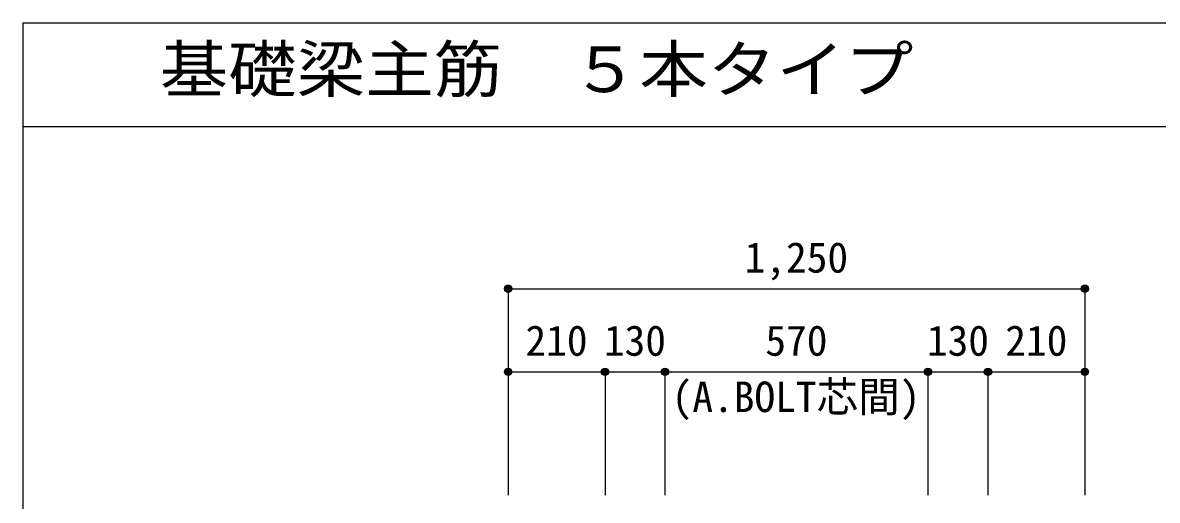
# Model space of a CAD drawing. Units: millimetres at full size, sheet at 1:30. Extents: x -5973 to 5954, y -4195 to 4201.
# Drawn here: x -5973 to -3514, y 3167 to 4201 of the extents above; entities that cross this region are included whole.
import ezdxf
from ezdxf.enums import TextEntityAlignment as Align

# ---------------------------------------------------------------- set-up
doc = ezdxf.new("R2010")
doc.units = ezdxf.units.MM
doc.header["$LTSCALE"] = 30
doc.header["$PDMODE"] = 32
doc.header["$PDSIZE"] = 15
for name, color, linetype in [('0-7_文字', 4, 'Continuous'), ('0-D_寸法', 4, 'Continuous'), ('6-7_文字', 7, 'Continuous'), ('F-0_枠', 6, 'Continuous')]:
    doc.layers.add(name, color=color, linetype=linetype)
doc.styles.add('ＭＳ ゴシック', font='')
doc.styles.get('ＭＳ ゴシック').set_extended_font_data('MS Gothic')

msp = doc.modelspace()

# ---------------------------------------------------------------- linework, layer by layer
at = {"layer": '0-D_寸法'}
for p, q in [((-4920.8, 3625.34), (-4920.8, 3445.34)), ((-4920.8, 3625.34), (-4920.8, 3445.34)), ((-4920.8, 3625.34), (-3670.8, 3625.34)), ((-4920.8, 3625.34), (-4920.8, 3178.3)), ((-3670.8, 3625.34), (-3670.8, 3445.34)), ((-3670.8, 3625.34), (-3670.8, 3178.3)), ((-4920.8, 3445.34), (-4710.8, 3445.34)), ((-4920.8, 3445.34), (-4920.8, 3178.3)), ((-4710.8, 3445.34), (-4710.8, 3178.3)), ((-4710.8, 3445.34), (-4580.8, 3445.34)), ((-4580.8, 3445.34), (-4580.8, 3178.3)), ((-4580.8, 3445.34), (-4010.8, 3445.34)), ((-4010.8, 3445.34), (-4010.8, 3178.3)), ((-4010.8, 3445.34), (-3880.8, 3445.34)), ((-3880.8, 3445.34), (-3880.8, 3178.3)), ((-3880.8, 3445.34), (-3670.8, 3445.34)), ((-3670.8, 3445.34), (-3670.8, 3178.3)), ((-3670.8, 3445.34), (-3670.8, 3178.3))]:
    msp.add_line(p, q, dxfattribs=at)
for centre, radius in [((-4920.8, 3625.34), 8), ((-4920.8, 3625.34), 7.2), ((-4920.8, 3625.34), 6.4), ((-4920.8, 3625.34), 5.6), ((-4920.8, 3625.34), 4.8), ((-4920.8, 3625.34), 4), ((-4920.8, 3625.34), 3.2), ((-4920.8, 3625.34), 2.4), ((-4920.8, 3625.34), 1.6), ((-4920.8, 3625.34), 0.8), ((-3670.8, 3625.34), 8), ((-3670.8, 3625.34), 7.2), ((-3670.8, 3625.34), 6.4), ((-3670.8, 3625.34), 5.6), ((-3670.8, 3625.34), 4.8), ((-3670.8, 3625.34), 4), ((-3670.8, 3625.34), 3.2), ((-3670.8, 3625.34), 2.4), ((-3670.8, 3625.34), 1.6), ((-3670.8, 3625.34), 0.8), ((-4920.8, 3445.34), 8), ((-4920.8, 3445.34), 7.2), ((-4920.8, 3445.34), 6.4), ((-4920.8, 3445.34), 5.6), ((-4920.8, 3445.34), 4.8), ((-4920.8, 3445.34), 4), ((-4920.8, 3445.34), 3.2), ((-4920.8, 3445.34), 2.4), ((-4920.8, 3445.34), 1.6), ((-4920.8, 3445.34), 0.8), ((-4710.8, 3445.34), 8), ((-4710.8, 3445.34), 7.2), ((-4710.8, 3445.34), 6.4), ((-4710.8, 3445.34), 5.6), ((-4710.8, 3445.34), 4.8), ((-4710.8, 3445.34), 4), ((-4710.8, 3445.34), 3.2), ((-4710.8, 3445.34), 2.4), ((-4710.8, 3445.34), 1.6), ((-4710.8, 3445.34), 0.8), ((-4580.8, 3445.34), 8), ((-4580.8, 3445.34), 7.2), ((-4580.8, 3445.34), 6.4), ((-4580.8, 3445.34), 5.6), ((-4580.8, 3445.34), 4.8), ((-4580.8, 3445.34), 4), ((-4580.8, 3445.34), 3.2), ((-4580.8, 3445.34), 2.4), ((-4580.8, 3445.34), 1.6), ((-4580.8, 3445.34), 0.8), ((-4010.8, 3445.34), 8), ((-4010.8, 3445.34), 7.2), ((-4010.8, 3445.34), 6.4), ((-4010.8, 3445.34), 5.6), ((-4010.8, 3445.34), 4.8), ((-4010.8, 3445.34), 4), ((-4010.8, 3445.34), 3.2), ((-4010.8, 3445.34), 2.4), ((-4010.8, 3445.34), 1.6), ((-4010.8, 3445.34), 0.8), ((-3880.8, 3445.34), 8), ((-3880.8, 3445.34), 7.2), ((-3880.8, 3445.34), 6.4), ((-3880.8, 3445.34), 5.6), ((-3880.8, 3445.34), 4.8), ((-3880.8, 3445.34), 4), ((-3880.8, 3445.34), 3.2), ((-3880.8, 3445.34), 2.4), ((-3880.8, 3445.34), 1.6), ((-3880.8, 3445.34), 0.8), ((-3670.8, 3445.34), 8), ((-3670.8, 3445.34), 7.2), ((-3670.8, 3445.34), 6.4), ((-3670.8, 3445.34), 5.6), ((-3670.8, 3445.34), 4.8), ((-3670.8, 3445.34), 4), ((-3670.8, 3445.34), 3.2), ((-3670.8, 3445.34), 2.4), ((-3670.8, 3445.34), 1.6), ((-3670.8, 3445.34), 0.8)]:
    msp.add_circle(centre, radius, dxfattribs=at)
at = {"layer": '0-D_寸法', "color": 7}
for p in [(-4920.8, 3625.34), (-4920.8, 3625.34), (-3670.8, 3625.34), (-4920.8, 3445.34), (-4920.8, 3445.34), (-4710.8, 3445.34), (-4710.8, 3445.34), (-4580.8, 3445.34), (-4580.8, 3445.34), (-4010.8, 3445.34), (-4010.8, 3445.34), (-3880.8, 3445.34), (-3880.8, 3445.34), (-3670.8, 3445.34), (-3670.8, 3445.34)]:
    msp.add_point(p, dxfattribs=at)
at = {"layer": 'F-0_枠'}
for q in [(5954.1, 4201.15), (-5972.88, -4195.24)]:
    msp.add_line((-5972.88, 4201.15), q, dxfattribs=at)
at = {"layer": 'F-0_枠', "color": 2}
msp.add_line((-5972.88, 3976.15), (3723.6, 3976.15), dxfattribs=at)

# ---------------------------------------------------------------- texts
at = {"layer": '0-7_文字', "style": 'ＭＳ ゴシック'}
msp.add_text('(A.BOLT芯間)', height=65.98, dxfattribs=at).set_placement((-4566.4, 3338.49), align=Align.BOTTOM_LEFT)
at = {"layer": '0-D_寸法', "style": 'ＭＳ ゴシック'}
for s, p in [('1,250', (-4408.3, 3640.34)), ('210', (-4883.3, 3460.34)), ('130', (-4713.3, 3460.34)), ('570', (-4363.3, 3460.34)), ('130', (-4013.3, 3460.34)), ('210', (-3843.3, 3460.34))]:
    msp.add_text(s, height=65.98, dxfattribs=at).set_placement(p, align=Align.BOTTOM_LEFT)
at = {"layer": '6-7_文字', "color": 2, "style": 'ＭＳ ゴシック', "width": 1.1}
msp.add_text('\u3000\u3000基礎梁主筋\u3000５本タイプ', height=98.97, dxfattribs=at).set_placement((-5972.88, 4021.15), align=Align.BOTTOM_LEFT)

doc.saveas('drawing.dxf')
